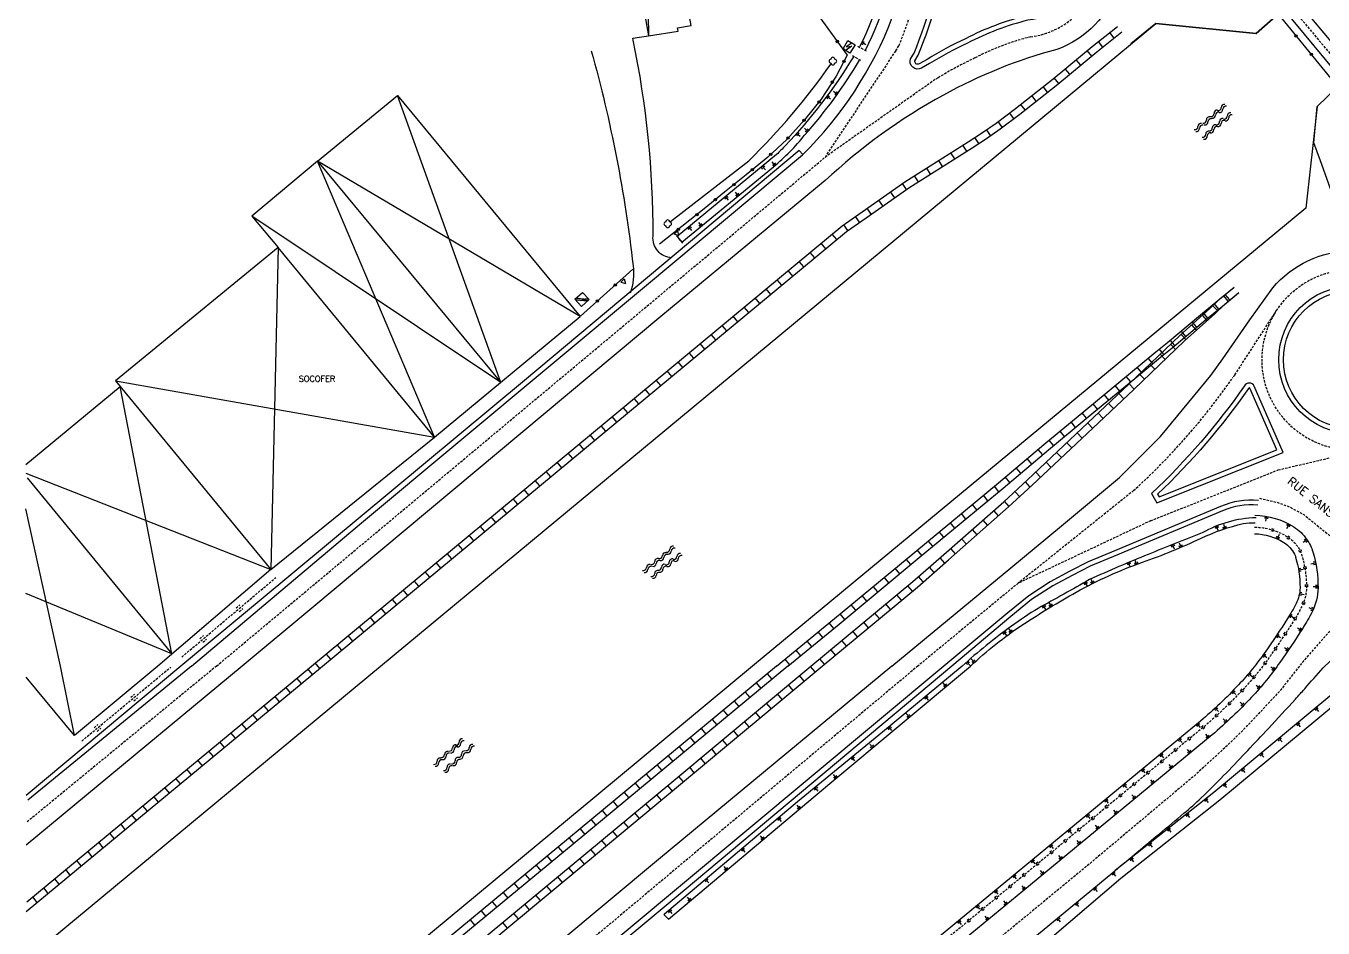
# Model space of a CAD drawing. Header units: millimetres. Extents: x 115000 to 116000, y 129000 to 130000.
# Drawn here: x 115014.9 to 115287.2, y 129445 to 129634.3 of the extents above; entities that cross this region are included whole.
import ezdxf
from ezdxf.enums import TextEntityAlignment as Align

# ---------------------------------------------------------------- set-up
doc = ezdxf.new("R2010")
doc.units = ezdxf.units.MM
doc.linetypes.add('DASHED', pattern=[0.75, 0.5, -0.25])
doc.layers.get('0').update_dxf_attribs({"linetype": 'CONTINUOUS'})
for name, color, linetype in [('21', 7, 'CONTINUOUS'), ('W0001', 6, 'DASHED'), ('W0008', 7, 'CONTINUOUS'), ('W0100', 7, 'CONTINUOUS'), ('W0112', 1, 'DASHED'), ('W0211', 2, 'CONTINUOUS'), ('W0220', 5, 'DASHED'), ('W0300', 7, 'CONTINUOUS'), ('W0310', 3, 'CONTINUOUS'), ('W0322', 7, 'CONTINUOUS'), ('W0471', 7, 'CONTINUOUS'), ('W0515', 5, 'CONTINUOUS'), ('W0700', 7, 'CONTINUOUS'), ('W0989', 7, 'CONTINUOUS'), ('W0991', 7, 'CONTINUOUS')]:
    doc.layers.add(name, color=color, linetype=linetype)
doc.styles.get("Standard").update_dxf_attribs({"font": 'romans.shx', "width": 0.85})

# ---------------------------------------------------------------- blocks, each defined once
blk = doc.blocks.new('t220o')
at = {"color": 0, "linetype": 'Continuous'}
for p, q in [((-0.25, 0.25), (0.25, 0.25)), ((-0.25, -0.25), (0.25, -0.25))]:
    blk.add_line(p, q, dxfattribs=at)
blk = doc.blocks.new('t211o')
at = {"color": 0, "linetype": 'Continuous'}
for p, q in [((-0.29, 0.5), (-0.29, 0)), ((0, 1), (0, 0)), ((0.29, 0.5), (0.29, 0))]:
    blk.add_line(p, q, dxfattribs=at)
blk = doc.blocks.new('TP06')
at = {"layer": 'W0220', "color": 0}
for p, q in [((-0.5, 0.5), (0.5, 0.5)), ((-0.5, -0.5), (0.5, -0.5))]:
    blk.add_line(p, q, dxfattribs=at)
blk = doc.blocks.new('TP12')
at = {"layer": 'W0515', "color": 0}
for centre, start, end in [((-0.5, 0.625), 216.8699, 323.1301), ((0.5, -0.125), 36.8699, 143.1301), ((0.5, -0.625), 36.8699, 143.1301), ((-0.5, 0.125), 216.8699, 323.1301)]:
    blk.add_arc(centre, 0.625, start, end, dxfattribs=at)
blk = doc.blocks.new('TP15')
at = {"color": 0}
for p, q in [((-0.29, 0.5), (-0.29, 0)), ((0, 1), (0, 0)), ((0.29, 0.5), (0.29, 0))]:
    blk.add_line(p, q, dxfattribs=at)
blk = doc.blocks.new('TP13')
at = {"layer": 'W0700', "color": 0}
blk.add_line((0, 0), (0, 1.5), dxfattribs=at)
blk = doc.blocks.new('OH01')
at = {"layer": 'W0322', "color": 0}
for radius in [0.25, 0.15]:
    blk.add_circle((0, 0), radius, dxfattribs=at)
blk = doc.blocks.new('TP09')
at = {"color": 2}
blk.add_line((0, -1), (0, 1), dxfattribs=at)
blk = doc.blocks.new('TP10')
at = {"layer": 'W0300', "color": 0}
for centre, start, end in [((-0.4, 0), 90, 270), ((0, 0.4), 0, 180), ((0.4, 0), 270, 90), ((0, -0.4), 180, 360)]:
    blk.add_arc(centre, 0.4, start, end, dxfattribs=at)
blk = doc.blocks.new('BI04')
at = {"layer": 'W0471', "color": 0}
for p, q in [((-1, -0.58), (0, 1.15)), ((0, 1.15), (1, -0.58)), ((-1, -0.58), (1, -0.58))]:
    blk.add_line(p, q, dxfattribs=at)
blk = doc.blocks.new('BB04')
at = {"layer": '21', "color": 0}
for p, q in [((0.45, 1.5), (-0.45, 0)), ((0.26, 1.3), (0.45, 1.5)), ((0.36, 1.24), (0.26, 1.3)), ((0.45, 1.5), (0.36, 1.24)), ((-0.45, 0), (0.45, 0)), ((0.45, 0), (-0.45, -1.5)), ((-0.45, -1.5), (-0.36, -1.24)), ((-0.26, -1.3), (-0.45, -1.5)), ((-0.36, -1.24), (-0.26, -1.3))]:
    blk.add_line(p, q, dxfattribs=at)

msp = doc.modelspace()

# ---------------------------------------------------------------- linework, layer by layer
at = {"layer": 'W0001'}
for points in [[(115145.37, 129707.4, -0.070641), (115196.23, 129709.66, -0.129332), (115243.57, 129682.46), (115314.28, 129597.81, -0.185621), (115328.57, 129563.63, -0.185621)], [(115197.48, 129629.05, -0.001113), (115197.49, 129629.07), (115198.17, 129630.19, 0.052911), (115204.49, 129652.56, -0.187716), (115212.53, 129665.93, -0.272368), (115228.89, 129668.01, -0.178105), (115240.69, 129653.57, -0.25223), (115235.36, 129636.63, -0.164244), (115225.79, 129632.06, 0.057616), (115214.08, 129627.6, 0.029868), (115206.35, 129623.41), (115205.74, 129623.07)], [(115268.66, 129561.08, 0.051028), (115268.14, 129560.4, -0.055911), (115247.41, 129536.82)], [(115202.12, 129500), (115053.01, 129375.07, -0.069673), (115015.07, 129351.37, -6.466445)]]:
    msp.add_lwpolyline(points, format="xyb", dxfattribs=at)
for points in [[(115182.7, 129606.82), (115197.48, 129629.05)], [(115205.74, 129623.07), (115182.7, 129606.82)], [(115054.92, 129500), (115182.7, 129606.82)], [(115268.66, 129561.08), (115277.4, 129574.58)], [(115277.76, 129541.16), (115297.64, 129545.8)], [(115250.98, 129530.48), (115277.76, 129541.16)], [(115247.41, 129536.82), (115223.19, 129517.39), (115202.12, 129500)], [(115250.98, 129530.48), (115223.19, 129517.39)], [(115054.92, 129500), (115015.03, 129467.19)]]:
    msp.add_lwpolyline(points, dxfattribs=at)
at = {"layer": 'W0001', "flags": 128}
for points in [[(115333.82, 129558.33), (115333.05, 129551.54), (115330.05, 129542.48), (115327.99, 129539.49), (115325.73, 129536.82), (115322.43, 129533.7), (115318.62, 129529.04), (115313.16, 129523.85), (115309.4, 129521.75), (115303.27, 129518.12), (115295.54, 129512.76), (115288.19, 129506.91), (115282.89, 129500.86), (115278.32, 129495.04), (115276.91, 129493.5), (115271.13, 129487.3), (115267.83, 129484.04), (115260.34, 129477.13), (115239, 129459.19), (115203.44, 129429.84), (115174.07, 129405.64), (115156.44, 129391.11), (115143.27, 129379.54), (115138.06, 129373.76), (115132.06, 129362.01), (115130.88, 129355.62), (115131.07, 129341.59), (115133.12, 129328.4), (115135.45, 129316.75), (115139.91, 129300.72)], [(115273.85, 129535.21), (115277.66, 129534.32), (115280.08, 129533.43), (115283.14, 129531.79), (115285.73, 129529.67), (115288.69, 129527.28), (115291.98, 129524.46), (115295.31, 129522.24), (115299.22, 129520.09)]]:
    msp.add_lwpolyline(points, dxfattribs=at)
at = {"layer": 'W0001'}
msp.add_circle((115293.33, 129564.27), 18.97, dxfattribs=at)
at = {"layer": 'W0008'}
for points in [[(115279.43, 129644.9, 0.39491), (115279.6, 129654.15), (115249.68, 129690.67), (115246.04, 129693.47), (115234.7, 129701.68), (115229.1, 129704.79), (115223.74, 129707.65), (115214.9, 129711.63), (115209.17, 129713.62), (115205.31, 129714.61), (115201.45, 129715.48), (115197.34, 129715.98), (115195.72, 129715.98, 0.973302), (115195.6, 129711.38, -0.090783), (115219.14, 129702.3, -0.083335), (115244.67, 129683.39), (115271.6, 129651.61), (115295.05, 129623.66), (115304.88, 129611.59), (115315.39, 129598.69, -0.140984), (115328.72, 129574.06, -0.04846), (115329.99, 129563.44, -0.04846)], [(115326.86, 129563.86, 0.12213), (115319.68, 129588.29, 0.030189), (115300.54, 129611.74), (115257.17, 129664.17), (115243.76, 129680, 0.134162), (115195.91, 129708.13), (115194.11, 129703.98), (115202.59, 129700.01), (115209.1, 129696.59), (115214.51, 129692.44), (115219.03, 129688.83), (115225.89, 129681.98), (115232.03, 129674.59), (115239.43, 129664.13), (115241.6, 129660.88, -0.485527), (115231.32, 129629.38, 0.061355), (115207.48, 129619.83, 0.06094), (115182.64, 129601.87), (115148.15, 129573.38), (115074.95, 129512.11), (115060.29, 129500)], [(115049.64, 129500), (115085.33, 129530.02), (115145.19, 129579.92), (115177.94, 129607.28, 0.106541), (115196.75, 129636.07, 0.123719), (115200, 129662.94, 0.129023), (115191.68, 129683.62, 0.068543), (115182.83, 129692.63, 0.091662), (115170.92, 129698.77, 0.039863), (115157.55, 129701.65, 0.066593), (115146.36, 129701.65), (115056.89, 129686.83), (115015.04, 129679.95)], [(115196.67, 129500), (115221.64, 129520.58), (115232.25, 129529.39), (115244.46, 129539.59), (115253.05, 129548.17), (115263.64, 129560.98), (115266.13, 129564.46), (115271.78, 129572.65), (115276.63, 129579.37, -0.22103), (115293.07, 129587.08), (115293.43, 129587.08), (115286.6, 129605.99), (115285.21, 129609.83), (115285.96, 129617.41), (115290.19, 129621.52)], [(115252.3, 129534.24), (115278.83, 129544.81), (115272.73, 129558.74, 0.59791), (115270.66, 129558.77, -0.05192), (115251.18, 129536.23)], [(115273.61, 129534.73, 0.130497), (115265.67, 129533.47), (115243.62, 129524.26), (115237.89, 129521.9), (115234.03, 129519.91), (115229.92, 129517.67), (115225.38, 129514.73), (115221.02, 129511.13), (115207.57, 129500)], [(115273.47, 129533.74, 0.130026), (115266.06, 129532.55), (115244.01, 129523.34), (115238.32, 129520.99), (115234.5, 129519.03), (115230.44, 129516.81), (115225.97, 129513.93), (115221.66, 129510.36), (115209.27, 129500)], [(115207.57, 129500), (115152.29, 129453.84), (115088.49, 129400.65), (115058.58, 129375.04, -0.070692), (115014.94, 129347.25, -0.06537)], [(115209.27, 129500), (115153.06, 129452.92), (115089.26, 129399.73), (115059.36, 129374.13, -0.072675), (115014.99, 129346.03, -0.070692)], [(115196.67, 129500), (115147.69, 129459.37), (115083.85, 129406.14), (115053.91, 129380.5, -0.06537), (115015.23, 129355.3, 4.954605)]]:
    msp.add_lwpolyline(points, format="xyb", dxfattribs=at)
for points in [[(115201.31, 129628.61, 0.053559), (115207.94, 129651.96, -0.187716), (115214.67, 129663.16, -0.267767), (115227.31, 129664.88, -0.172771), (115237.3, 129652.67, -0.247915), (115232.91, 129639.14, -0.168337), (115225.17, 129635.51, 0.058339), (115212.54, 129630.74, 0.029343), (115204.58, 129626.43), (115202.86, 129625.48, -0.699892), (115200.59, 129627.44)], [(115202.2, 129628.16, 0.053738), (115208.93, 129651.8, -0.187716), (115215.28, 129662.37, -0.266014), (115226.86, 129663.98, -0.170889), (115236.33, 129652.42, -0.24633), (115232.22, 129639.85, -0.169796), (115224.99, 129636.5, 0.058559), (115212.09, 129631.64, 0.029201), (115204.07, 129627.29), (115202.37, 129626.35, -0.657385), (115201.51, 129627.02)], [(115272.73, 129558.74, 0.59791), (115270.66, 129558.77, -0.05192), (115251.18, 129536.23), (115252.3, 129534.24), (115278.83, 129544.81)], [(115271.83, 129558.3, 0.617591), (115271.53, 129558.26, -0.05069), (115252.44, 129536.04), (115252.75, 129535.49), (115277.5, 129545.36)]]:
    msp.add_lwpolyline(points, format="xyb", close=True, dxfattribs=at)
for points in [[(115277.84, 129636.9), (115273.1, 129632.77), (115252.07, 129634.83), (115246.84, 129630.58)], [(115178.01, 129607.36), (115177.22, 129608.2), (115119.53, 129559.92), (115064.31, 129513.97), (115047.4, 129500)], [(115251.18, 129536.23), (115252.3, 129534.24)], [(115060.29, 129500), (115014.97, 129462.43)], [(115047.4, 129500), (115014.97, 129472.85)], [(115049.64, 129500), (115015.29, 129471.83)]]:
    msp.add_lwpolyline(points, dxfattribs=at)
at = {"layer": 'W0008', "flags": 128}
for points in [[(115272.84, 129531.64, -0.137666), (115281.01, 129529.22, -0.103623), (115283.8, 129526.53, -0.075153), (115285.02, 129523.98, -0.077012), (115286.11, 129516.38, -0.115723), (115284.88, 129511.38, -0.023879), (115282.9, 129507.91, -0.011105), (115278.12, 129500.77, -0.034941), (115272.18, 129493.45, -0.028724), (115263.89, 129485.55), (115224.16, 129452.78), (115188.46, 129423.35), (115147.39, 129389.52), (115145.03, 129387.58, 0.028513), (115143.18, 129385.87, 0.006479), (115135.6, 129377.81, 0.041944), (115133.6, 129375.22, 0.020459), (115130.19, 129369.45)], [(115195.01, 129417.02), (115243.01, 129456.67), (115243.5, 129457.08, 0.000758), (115252.84, 129464.82, 0.001377), (115257.97, 129469.1, 0.014875), (115261.59, 129472.33, 0.010883), (115266.3, 129477, 0.002528), (115270.82, 129481.72, 0.002622), (115275.13, 129486.31, 0.000755), (115275.7, 129486.92, 0.000076), (115281.37, 129493.08, 0.005306), (115283.31, 129495.22, 0.00262), (115287.16, 129499.62), (115290.11, 129502.41)]]:
    msp.add_lwpolyline(points, format="xyb", dxfattribs=at)
at = {"layer": 'W0008'}
for radius in [15.47, 14.47]:
    msp.add_circle((115293.33, 129564.27), radius, dxfattribs=at)
at = {"layer": 'W0100'}
for points in [[(115143.13, 129682.37), (115135.72, 129681.15), (115132.15, 129680.61), (115135, 129663.87), (115136.35, 129664.17), (115139.17, 129648.13), (115142.61, 129648.86), (115145.56, 129632.28), (115151.81, 129633.26), (115151.68, 129633.91), (115154.57, 129634.41), (115153.17, 129642), (115152.58, 129641.91), (115151.81, 129646.66), (115149.64, 129646.29), (115146.16, 129666.01), (115147.76, 129666.38), (115144.81, 129682.67), (115143.13, 129682.37)], [(115144.81, 129682.67), (115145.56, 129632.28)], [(115187.45, 129631.3), (115188.97, 129630.39), (115187.87, 129628.63), (115186.41, 129629.52), (115187.45, 129631.3)], [(115100.67, 129548.03), (115076.1, 129605.95), (115092.91, 129619.76), (115131.26, 129573.32)], [(115114.57, 129559.53), (115092.91, 129619.76)], [(115033.73, 129559.88), (115100.67, 129548.03), (115131.26, 129573.32), (115076.1, 129605.95), (115114.57, 129559.53), (115062.31, 129594.43), (115067.82, 129587.85), (115066.32, 129520.24)], [(115076.1, 129605.95), (115062.31, 129594.43)], [(115014.91, 129540.44), (115066.32, 129520.24), (115100.67, 129548.03), (115067.82, 129587.85), (115033.73, 129559.88), (115034.68, 129558.67)], [(115130.13, 129577.01), (115131.75, 129578.41), (115133.14, 129576.91), (115131.53, 129575.43), (115130.13, 129577.01)], [(115014.92, 129542.27), (115034.68, 129558.67), (115066.32, 129520.24), (115042.58, 129500)], [(115045.55, 129502.53), (115034.68, 129558.67)], [(115015.17, 129539.52), (115045.55, 129502.53), (115014.92, 129515.23)], [(115022.17, 129500), (115014.92, 129533.01)], [(115042.58, 129500), (115025.11, 129485.39), (115014.93, 129497.68)], [(115025.11, 129485.39), (115022.17, 129500)]]:
    msp.add_lwpolyline(points, dxfattribs=at)
at = {"layer": 'W0211'}
for points in [[(115191.1, 129629.22, 0.10226), (115198.1, 129654.13, 0.148735), (115192.17, 129680.03, 0.154191), (115175.44, 129695.43), (115174.94, 129694.44, -0.156856), (115190.95, 129679.24, -0.147943), (115196.45, 129652.91, -0.095908), (115189.88, 129629.93, -3.730513)], [(115188.58, 129627.82, -0.052742), (115174.29, 129609.19, -0.008165), (115172.48, 129607.35), (115151.61, 129590.15), (115152.61, 129588.94), (115171.83, 129604.78, 0.051842), (115178.36, 129611.41, 0.047793), (115189.86, 129627.11, -3.267307)], [(115273.1, 129531.12, 0.123273), (115261.81, 129527.94, 0.002006), (115250.47, 129523.43, 0.011013), (115238.14, 129518.15, -0.006778), (115227.35, 129512.1, 0.031064), (115216.45, 129504.3, 0.010794), (115211.4, 129500)], [(115213.18, 129500, -0.043929), (115224.16, 129508.7, -0.018232), (115235.38, 129515.51, -0.042418), (115249.26, 129521.78, 0.024852), (115261.59, 129526.84, -0.051383), (115270.39, 129529.91, -0.058728), (115272.95, 129530.06, -0.058728)]]:
    msp.add_lwpolyline(points, format="xyb", dxfattribs=at)
at = {"layer": 'W0211', "flags": 128}
for points in [[(115183.1, 129405.95), (115196.68, 129414.44), (115244.75, 129455.51), (115265.47, 129471.93), (115289.77, 129492.04), (115305.66, 129501.97), (115328.11, 129522.75, 0.016251), (115329.26, 129523.89, 0.002495), (115335.9, 129530.95, 0.011434), (115338.58, 129533.97, 0.004013), (115345.79, 129542.61, 0.051213), (115347.84, 129545.71, -0.002447), (115361.26, 129569.36)], [(115356.5, 129568.66), (115350.19, 129555.43), (115349.2, 129553.35, -0.022803), (115346.07, 129546.64, -0.051213), (115344.24, 129543.88, -0.004013), (115337.05, 129535.26, -0.011434), (115334.44, 129532.32, -0.002495), (115327.81, 129525.26, -0.016251), (115326.76, 129524.22), (115304.44, 129503.56), (115288.6, 129493.67), (115264.21, 129473.49), (115243.5, 129457.08)], [(115272.79, 129527.75, -0.137666), (115278.94, 129525.93, -0.128935), (115281.19, 129523.46, -0.02732), (115281.4, 129522.88, -0.077012), (115282.33, 129516.42, -0.115723), (115281.51, 129513.1, -0.023879), (115279.7, 129509.95, -0.011105), (115275.02, 129502.94, -0.034941), (115269.41, 129496.04, -0.028652), (115261.46, 129488.45), (115221.75, 129455.7), (115186.05, 129426.27)]]:
    msp.add_lwpolyline(points, format="xyb", dxfattribs=at)
at = {"layer": 'W0211'}
for points in [[(115211.4, 129500), (115194.7, 129486.11), (115176.84, 129471.5), (115148.91, 129447.96), (115148.81, 129447.88)], [(115149.77, 129446.87), (115183.66, 129475.34), (115213.18, 129500)], [(115148.81, 129447.88), (115149.77, 129446.87)]]:
    msp.add_lwpolyline(points, dxfattribs=at)
at = {"layer": 'W0220', "flags": 128}
msp.add_lwpolyline([(115272.81, 129529.15, -0.137666), (115279.69, 129527.12, -0.123495), (115282.24, 129524.41, -0.043606), (115282.7, 129523.27, -0.077012), (115283.68, 129516.41, -0.115723), (115282.71, 129512.48, -0.023879), (115280.84, 129509.22, -0.011105), (115276.13, 129502.17, -0.034941), (115270.4, 129495.11, -0.028678), (115262.33, 129487.41), (115222.62, 129454.66), (115186.91, 129425.23), (115138.14, 129383.62, 0.041955), (115131.76, 129377.9, 0.046263), (115128.28, 129373.48, 0.02132), (115125.98, 129369.55, 0.012132), (115122.45, 129362.5, 0.113308), (115119.54, 129349.08, 0.054623), (115122.13, 129332.35)], format="xyb", dxfattribs=at)
at = {"layer": 'W0220'}
for points in [[(115047.6, 129501.88), (115067.38, 129518.59)], [(115026.62, 129484.26), (115045.3, 129499.78)]]:
    msp.add_lwpolyline(points, dxfattribs=at)
at = {"layer": 'W0310'}
msp.add_lwpolyline([(115150.19, 129593.31), (115166.62, 129606.01, 0.04581), (115183.85, 129626.31, 4.235405)], format="xyb", dxfattribs=at)
at = {"layer": 'W0322'}
for points in [[(115201.94, 129705.09), (115207.1, 129702.94), (115213.78, 129699.84), (115220.67, 129696.26), (115226.93, 129692.53), (115232.82, 129687.91), (115238.45, 129682.71), (115243.71, 129677.4), (115248.92, 129671.52), (115255.12, 129664.17), (115261.17, 129656.97), (115277.22, 129637.48), (115291.31, 129620.25)], [(115130.47, 129692.86), (115163.27, 129698.43), (115173.06, 129647.83), (115187.27, 129628.21), (115184.99, 129623.78), (115181.84, 129618.93), (115178.34, 129614.65), (115174.63, 129610.51), (115170.63, 129606.8), (115166.05, 129603.09), (115161.55, 129599.45), (115157.26, 129595.95), (115147.9, 129588.53)], [(115131.32, 129573.44), (115142.31, 129583.31)]]:
    msp.add_lwpolyline(points, dxfattribs=at)
at = {"layer": 'W0515'}
for points in [[(115089.31, 129500), (115252.07, 129634.83), (115273.1, 129632.77), (115277.84, 129636.9)], [(115290.19, 129621.52), (115285.96, 129617.41), (115283.55, 129596.07), (115167.39, 129500)], [(115014.91, 129438.26), (115089.31, 129500)], [(115167.39, 129500), (115134.71, 129472.85), (115087.94, 129433.99), (115041.27, 129395.35), (115015.03, 129427.02)]]:
    msp.add_lwpolyline(points, dxfattribs=at)
at = {"layer": 'W0700'}
for points in [[(115074.84, 129500), (115186.25, 129592.38), (115190.4, 129595.31), (115199.41, 129601.61), (115212.7, 129610), (115215.67, 129611.97), (115218.53, 129613.94), (115222.59, 129617), (115230.55, 129623.26), (115238.73, 129630.04), (115244.03, 129634.24)], [(115077.19, 129500), (115187.17, 129591.19), (115191.26, 129594.08), (115200.24, 129600.36), (115213.52, 129608.74), (115216.51, 129610.73), (115219.41, 129612.73), (115223.5, 129615.82), (115231.49, 129622.1), (115239.67, 129628.88), (115244.96, 129633.06)], [(115179.68, 129500), (115201.06, 129517.73), (115207.59, 129523.39), (115220.16, 129534.49), (115225.1, 129539.05), (115237.81, 129551.02), (115246.43, 129559.13), (115257.08, 129569.34), (115263.43, 129575.02), (115265.53, 129577.05), (115268.51, 129579.53)], [(115172.48, 129500), (115184.62, 129509.95), (115201.45, 129523.91), (115219.06, 129538.45), (115228.57, 129546.5), (115236.93, 129553.45), (115246.73, 129561.5), (115252.08, 129565.97), (115254.52, 129567.91), (115261.46, 129573.73), (115265.1, 129576.7), (115268.45, 129579.47)], [(115174.84, 129500), (115185.57, 129508.8), (115202.4, 129522.76), (115220.02, 129537.3), (115229.54, 129545.35), (115237.89, 129552.29), (115247.69, 129560.34), (115253.03, 129564.81), (115255.47, 129566.75), (115262.42, 129572.57), (115266.06, 129575.55), (115269.41, 129578.31)], [(115182.03, 129500), (115202.03, 129516.58), (115208.57, 129522.26), (115221.17, 129533.38), (115226.12, 129537.96), (115238.84, 129549.92), (115247.46, 129558.05), (115258.1, 129568.24), (115264.46, 129573.92), (115266.53, 129575.94), (115269.47, 129578.38)], [(115014.98, 129448.48), (115077.19, 129500)], [(115015.07, 129450.5), (115074.84, 129500)]]:
    msp.add_lwpolyline(points, dxfattribs=at)
for points in [[(115172.48, 129500), (115128.79, 129463.78), (115090.09, 129431.78), (115051.05, 129398.43), (115040.33, 129389.07, -0.054463), (115014.94, 129371.38, -3.569108)], [(115174.84, 129500), (115129.74, 129462.63), (115091.05, 129430.63), (115052.03, 129397.29), (115041.32, 129387.94, -0.055145), (115014.98, 129369.67, -0.054463)], [(115015.03, 129366.74, 0.049396), (115039.27, 129382.24), (115068.25, 129406.67), (115109.09, 129441.27), (115150.51, 129475.64), (115179.68, 129500)], [(115015.06, 129365.07, 0.050492), (115040.22, 129381.07), (115069.21, 129405.53), (115110.06, 129440.12), (115151.47, 129474.49), (115182.03, 129500)]]:
    msp.add_lwpolyline(points, format="xyb", dxfattribs=at)
at = {"layer": 'W0989'}
for points in [[(115150.45, 129585.65, -0.423513), (115146.53, 129590.24, 0.053353), (115142.35, 129631.33), (115142.31, 129631.73), (115145.56, 129632.28)], [(115133.58, 129629.08, -0.039602), (115142.35, 129584.01, -0.111676), (115141.72, 129578.23, 8.431547)]]:
    msp.add_lwpolyline(points, format="xyb", dxfattribs=at)

# ---------------------------------------------------------------- block references
at = {"layer": 'W0100'}
for p, xscale, yscale, zscale, rotation in [((115187.65, 129630), 1.323195008648327, 0.3899470439064316, 1.323195008648327, 8.444275406692832), ((115131.63, 129576.93), 2.57110152579844, 0.2567787284351652, 2.57110152579844, 165.42144287218)]:
    msp.add_blockref('BB04', p, dxfattribs=dict(at, xscale=xscale, yscale=yscale, zscale=zscale, rotation=rotation))
at = {"layer": 'W0112'}
for p, rotation in [((115190.4, 129629.58), 240.9841418365131), ((115189.27, 129627.55), 60.22330682784726), ((115152.13, 129589.52), 39.80504526417234)]:
    msp.add_blockref('TP09', p, dxfattribs=dict(at, rotation=rotation))
at = {"layer": 'W0211'}
for name, p, rotation in [('TP15', (115190.33, 129630.83), 243.9849312846796), ('TP15', (115185.25, 129620.04), 54.50438864571061), ('TP15', (115182.98, 129619.53), 233.4056260523151), ('TP15', (115179.06, 129612.2), 48.88960002649804), ('TP15', (115176.67, 129611.78), 228.2711520300755), ('TP15', (115169.47, 129604.87), 219.498001690382), ('TP15', (115172.12, 129605.02), 39.97419809959015), ('TP15', (115161.75, 129598.51), 219.498001690382), ('TP15', (115164.41, 129598.66), 39.49583363285645), ('TP15', (115156.69, 129592.3), 39.49583363285645), ('TP15', (115154.04, 129592.15), 219.498001690382), ('t211o', (115275.36, 129531.4), 169.9768172484161), ('TP15', (115264.79, 129529.38), 201.9042744204435), ('TP15', (115266.57, 129528.83), 18.39206498601212), ('t211o', (115280.07, 129529.77), 151.8118294368099), ('TP15', (115255.59, 129525.48), 201.7018633620928), ('TP15', (115257.36, 129524.94), 23.17151651638942), ('t211o', (115277.51, 129526.7), 335.6607276351974), ('t211o', (115283.8, 129526.53), 124.1659398114106), ('TP15', (115248.03, 129521.34), 20.28401091726684), ('TP15', (115246.32, 129521.73), 202.7525284076204), ('t211o', (115282.04, 129520.13), 279.3717899286134), ('t211o', (115285.61, 129521.68), 101.5397747722533), ('TP15', (115237.21, 129517.62), 209.9135743571758), ('TP15', (115238.87, 129517.36), 26.65939022229637), ('t211o', (115286.11, 129516.71), 90.11959233734702), ('t211o', (115282.2, 129515.15), 259.5770369493059), ('TP15', (115228.49, 129512.73), 208.6576281662145), ('TP15', (115230.14, 129512.47), 31.09824246142763), ('t211o', (115285.11, 129511.86), 65.64243350783258), ('t211o', (115280.13, 129510.63), 238.7011962519936), ('TP15', (115220.17, 129507.2), 216.6675537183102), ('TP15', (115221.75, 129507.05), 35.44511364263968), ('t211o', (115277.41, 129506.44), 236.2175488314237), ('t211o', (115282.64, 129507.51), 57.34366749995952), ('t211o', (115279.89, 129503.34), 55.86279363566696), ('TP15', (115212.41, 129500.89), 221.141295403157), ('TP15', (115213.98, 129500.75), 42.62011389583458), ('t211o', (115274.57, 129502.32), 234.2498557604173), ('t211o', (115271.5, 129498.38), 229.7535454824548), ('t211o', (115277.02, 129499.25), 53.3435915620446), ('TP15', (115208.01, 129495.69), 39.87371028525254), ('t211o', (115273.89, 129495.35), 49.09959595461529), ('TP15', (115203.71, 129493.61), 219.7482516993348), ('t211o', (115268.13, 129494.69), 225.8212909131821), ('t211o', (115270.49, 129491.69), 45.52824557327675), ('TP15', (115200.34, 129489.28), 39.87371028525254), ('t211o', (115264.55, 129491.2), 222.8377130258385), ('t211o', (115285.62, 129491.21), 219.6099616638316), ('TP15', (115196.02, 129487.21), 219.7482516993348), ('t211o', (115260.79, 129487.9), 219.5145308377215), ('t211o', (115266.9, 129488.21), 42.65790313228156), ('t211o', (115281.77, 129488.02), 219.6099616638869), ('t211o', (115256.93, 129484.72), 219.5145308377215), ('t211o', (115263.13, 129484.92), 39.51453083728273), ('t211o', (115277.92, 129484.83), 219.6099616636765), ('TP15', (115192.67, 129482.87), 39.87371028525254), ('t211o', (115253.08, 129481.54), 219.5145308377098), ('t211o', (115259.27, 129481.74), 39.51453083728273), ('t211o', (115274.07, 129481.64), 219.6099616637873), ('TP15', (115188.29, 129480.87), 219.2860321607614), ('t211o', (115255.42, 129478.56), 39.51453083727743), ('TP15', (115184.99, 129476.45), 39.87371028525254), ('t211o', (115249.22, 129478.36), 219.5145308377098), ('t211o', (115251.56, 129475.38), 39.51453083728273), ('t211o', (115270.21, 129478.46), 219.6099616638427), ('TP15', (115180.55, 129474.54), 219.2860321607614), ('t211o', (115245.36, 129475.18), 219.5145308377098), ('t211o', (115266.36, 129475.27), 219.6099616636323), ('TP15', (115177.33, 129470.03), 40.0335583473344), ('t211o', (115241.51, 129472), 219.5145308377098), ('t211o', (115247.7, 129472.2), 39.51453083728916), ('t211o', (115262.48, 129472.12), 218.3955535711341), ('TP15', (115172.86, 129468.15), 220.1222014092505), ('t211o', (115237.65, 129468.81), 219.5145308377151), ('t211o', (115243.84, 129469.01), 39.51453083728916), ('t211o', (115258.56, 129469.01), 218.3955535710663), ('t211o', (115233.79, 129465.63), 219.5145308377151), ('t211o', (115239.99, 129465.83), 39.51453083728916), ('t211o', (115254.64, 129465.91), 218.3955535709986), ('TP15', (115169.67, 129463.59), 40.0335583473344), ('t211o', (115229.94, 129462.45), 219.5145308377151), ('t211o', (115236.13, 129462.65), 39.51453083728916), ('t211o', (115250.72, 129462.8), 218.3955535711896), ('TP15', (115165.21, 129461.7), 220.1222014092505), ('t211o', (115232.27, 129459.47), 39.51453083728916), ('t211o', (115246.81, 129459.69), 218.3955535708629), ('TP15', (115162.02, 129457.16), 40.0335583473344), ('t211o', (115226.08, 129459.27), 219.5145308377151), ('t211o', (115228.42, 129456.29), 39.51453083728387), ('TP15', (115157.57, 129455.26), 220.1222014092505), ('t211o', (115222.22, 129456.09), 219.5145308377151), ('t211o', (115243.01, 129456.67), 219.5586907874513), ('TP15', (115154.36, 129450.73), 40.0335583473344), ('t211o', (115218.36, 129452.91), 219.4975914153651), ('t211o', (115224.56, 129453.11), 39.51453083728916), ('t211o', (115239.16, 129453.49), 219.5586907875719), ('TP15', (115149.92, 129448.81), 220.1222014092505), ('t211o', (115214.51, 129449.73), 219.4975914153715), ('t211o', (115220.7, 129449.93), 39.49759141550177), ('t211o', (115235.3, 129450.3), 219.5586907876319), ('t211o', (115210.65, 129446.55), 219.4975914153715), ('t211o', (115216.84, 129446.75), 39.49759141549534), ('t211o', (115231.45, 129447.12), 219.5586907874524)]:
    msp.add_blockref(name, p, dxfattribs=dict(at, rotation=rotation))
at = {"layer": 'W0220'}
for name, p, rotation in [('t220o', (115276.5, 129528.58), 343.0063695364454), ('t220o', (115279.88, 129526.99), 325.5598801762688), ('t220o', (115282.34, 129524.2), 295.1423923698989), ('t220o', (115283.34, 129520.6), 280.0195963536701), ('t220o', (115283.68, 129516.87), 270.5336756457169), ('TP06', (115059.74, 129512.14), 40.18974554986278), ('t220o', (115283.04, 129513.2), 248.065884972813), ('t220o', (115281.27, 129509.9), 238.6531467596963), ('TP06', (115052.1, 129505.68), 40.18974554986278), ('t220o', (115279.24, 129506.75), 236.6000779109725), ('t220o', (115277.15, 129503.64), 235.4751759960759), ('t220o', (115274.98, 129500.58), 233.2118675993566), ('t220o', (115272.64, 129497.64), 229.9095623001653), ('t220o', (115270.15, 129494.84), 226.7155845754709), ('TP06', (115037.61, 129493.39), 39.72978407515698), ('t220o', (115267.53, 129492.16), 224.5088421544934), ('t220o', (115264.8, 129489.59), 222.3020997335158), ('TP06', (115029.92, 129487), 39.72978407515698), ('t220o', (115261.98, 129487.12), 219.5145308374925), ('t220o', (115259.08, 129484.74), 219.5145308374925), ('t220o', (115256.19, 129482.35), 219.5145308374925), ('t220o', (115253.3, 129479.96), 219.5145308374925), ('t220o', (115250.4, 129477.58), 219.5145308374925), ('t220o', (115247.51, 129475.19), 219.5145308374925), ('t220o', (115241.73, 129470.42), 219.5145308374925), ('t220o', (115244.62, 129472.81), 219.5145308374925), ('t220o', (115238.83, 129468.03), 219.5145308374925), ('t220o', (115235.94, 129465.65), 219.5145308374925), ('t220o', (115233.05, 129463.26), 219.5145308374925), ('t220o', (115230.15, 129460.88), 219.5145308374925), ('t220o', (115227.26, 129458.49), 219.5145308374925), ('t220o', (115224.37, 129456.1), 219.5145308374925), ('t220o', (115218.58, 129451.33), 219.4975914152685), ('t220o', (115221.47, 129453.72), 219.4975914152685), ('t220o', (115215.69, 129448.95), 219.4975914152685), ('t220o', (115212.79, 129446.56), 219.4975914152685)]:
    msp.add_blockref(name, p, dxfattribs=dict(at, rotation=rotation))
at = {"layer": 'W0300'}
for p in [(115184.28, 129626.95), (115149.62, 129592.81)]:
    msp.add_blockref('TP10', p, dxfattribs=at)
at = {"layer": 'W0322'}
for p, rotation in [((115185.2, 129631.06), 305.9259947979446), ((115281.51, 129632.23), 309.2875759229778), ((115284.68, 129628.36), 309.2875759229778), ((115186.6, 129626.9), 242.6702916332785), ((115184.18, 129622.53), 237.061006504593), ((115181.4, 129618.38), 230.7263982048763), ((115178.23, 129614.52), 228.0853785264351), ((115174.89, 129610.79), 228.0853785264351), ((115171.24, 129607.37), 222.8420435585453), ((115167.4, 129604.18), 219.0576592374116), ((115163.51, 129601.03), 218.9548374299966), ((115159.63, 129597.88), 219.2011395101491), ((115155.74, 129594.74), 218.4098071529146), ((115151.82, 129591.63), 218.4098071529146), ((115138.59, 129579.97), 41.90453860715545), ((115134.87, 129576.63), 41.90453860715545)]:
    msp.add_blockref('OH01', p, dxfattribs=dict(at, rotation=rotation))
at = {"layer": 'W0471', "xscale": 0.5, "yscale": 0.5, "zscale": 0.5}
for p, rotation in [((115151.48, 129590.81), 340.6171940772444), ((115140.33, 129580.68), 342.9180357505197)]:
    msp.add_blockref('BI04', p, dxfattribs=dict(at, rotation=rotation))
at = {"layer": 'W0515'}
for p, rotation in [((115265.96, 129617.03), 40.29338912996797), ((115262.85, 129614.4), 40.29338912996797), ((115264.44, 129615.79), 40.29338912996797), ((115265.61, 129614.06), 40.29338912996797), ((115267.2, 129615.23), 40.29338912996797), ((115261.07, 129613.04), 40.29338912996797), ((115262.71, 129611.43), 40.29338912996797), ((115264.09, 129612.75), 40.29338912996797), ((115150.2, 129524.32), 37.51402839832964), ((115147.03, 129521.73), 37.51402839832964), ((115148.66, 129522.97), 37.51402839832964), ((115150.1, 129521.68), 37.51402839832964), ((115151.69, 129522.78), 37.51402839832964), ((115145.29, 129520.47), 37.51402839832964), ((115147.03, 129519.23), 37.51402839832964), ((115148.47, 129520.53), 37.51402839832964), ((115105.98, 129483.86), 40.69879567540287), ((115102.92, 129481.25), 40.69879567540287), ((115104.61, 129482.63), 40.69879567540287), ((115106.52, 129481.33), 40.69879567540287), ((115108.13, 129482.71), 40.69879567540287), ((115101.37, 129479.83), 40.69879567540287), ((115103.46, 129478.57), 40.69879567540287), ((115105.14, 129479.95), 40.69879567540287)]:
    msp.add_blockref('TP12', p, dxfattribs=dict(at, rotation=rotation))
at = {"layer": 'W0700'}
for p, rotation in [((115243.31, 129631.75), 38.35917684274339), ((115238.62, 129628.01), 39.63150705381162), ((115240.96, 129629.89), 38.35917684274339), ((115236.31, 129626.09), 39.63150705381162), ((115231.69, 129622.27), 39.63150705381162), ((115234, 129624.18), 39.63150705381162), ((115229.34, 129620.41), 38.18448337032294), ((115224.62, 129616.7), 38.18448337032294), ((115226.98, 129618.55), 38.18448337032294), ((115222.24, 129614.87), 37.05726923900045), ((115217.39, 129611.34), 34.55776161941208), ((115219.85, 129613.06), 37.05726923900045), ((115214.9, 129609.66), 33.65590085945554), ((115209.85, 129606.43), 32.24226499072498), ((115212.39, 129608.03), 32.24226499072498), ((115204.78, 129603.22), 32.24226499072498), ((115207.32, 129604.82), 32.24226499072498), ((115202.24, 129601.62), 32.24226499072498), ((115197.26, 129598.28), 34.95728492546159), ((115199.72, 129600), 34.95728492546159), ((115192.34, 129594.84), 34.95728492546159), ((115194.8, 129596.56), 34.95728492546159), ((115189.89, 129593.12), 35.23756400571614), ((115185.11, 129589.49), 39.66442955827095), ((115187.44, 129591.38), 35.23756400571614), ((115182.8, 129587.58), 39.66442955827095), ((115180.5, 129585.66), 39.66442955827095), ((115175.88, 129581.83), 39.66442955827095), ((115178.19, 129583.75), 39.66442955827095), ((115173.57, 129579.92), 39.66442955827095), ((115168.95, 129576.09), 39.66442955827095), ((115171.26, 129578), 39.66442955827095), ((115267.27, 129576.55), 39.76921649593772), ((115267.61, 129576.83), 39.55990689152021), ((115166.64, 129574.17), 39.66442955827095), ((115262.97, 129573.03), 39.25317193089906), ((115265.07, 129574.52), 44.10794485317962), ((115265.29, 129574.92), 39.25317193089906), ((115162.02, 129570.34), 39.66442955827095), ((115164.33, 129572.26), 39.66442955827095), ((115260.62, 129570.49), 41.76732056051837), ((115260.67, 129571.1), 39.96983359407758), ((115262.85, 129572.49), 41.76732056051837), ((115159.71, 129568.43), 39.66442955827095), ((115258.38, 129568.49), 41.76732056051837), ((115258.37, 129569.18), 39.96983359407758), ((115157.4, 129566.51), 39.66442955827095), ((115253.73, 129565.37), 38.505162492928), ((115256.07, 129567.25), 39.96983359407758), ((115256.2, 129566.43), 43.7870635895355), ((115152.78, 129562.68), 39.66442955827095), ((115155.09, 129564.6), 39.66442955827095), ((115251.42, 129563.46), 39.89999346787488), ((115251.87, 129562.28), 43.7870635895355), ((115254.04, 129564.35), 43.7870635895355), ((115150.47, 129560.77), 39.66442955827095), ((115246.81, 129559.62), 39.41074955924958), ((115249.12, 129561.54), 39.89999346787488), ((115249.71, 129560.2), 43.7870635895355), ((115145.85, 129556.94), 39.66442955827095), ((115148.16, 129558.85), 39.66442955827095), ((115244.49, 129557.71), 39.41074955924958), ((115247.54, 129558.12), 43.7870635895355), ((115143.54, 129555.02), 39.66442955827095), ((115239.86, 129553.9), 39.41074955924958), ((115242.17, 129555.81), 39.41074955924958), ((115243.18, 129554.01), 43.29069816960878), ((115245.36, 129556.07), 43.29069816960878), ((115138.93, 129551.19), 39.66442955827095), ((115141.24, 129553.11), 39.66442955827095), ((115237.54, 129552), 39.71337574945663), ((115240.99, 129551.95), 43.29069816960878), ((115136.62, 129549.28), 39.66442955827095), ((115235.23, 129550.08), 39.71337574945663), ((115238.81, 129549.9), 43.26173190803505), ((115134.31, 129547.36), 39.66442955827095), ((115230.62, 129546.25), 39.71337574945663), ((115232.92, 129548.16), 39.71337574945663), ((115234.44, 129545.78), 43.26173190803505), ((115236.62, 129547.84), 43.26173190803505), ((115129.69, 129543.53), 39.66442955827095), ((115132, 129545.45), 39.66442955827095), ((115228.32, 129544.32), 40.2556763026499), ((115232.25, 129543.73), 43.26173190803505), ((115127.38, 129541.62), 39.66442955827095), ((115223.74, 129540.44), 40.2556763026499), ((115226.03, 129542.38), 40.2556763026499), ((115230.07, 129541.67), 43.26173190803505), ((115122.76, 129537.79), 39.66442955827095), ((115125.07, 129539.7), 39.66442955827095), ((115221.45, 129538.5), 40.2556763026499), ((115227.88, 129539.62), 43.26173190803505), ((115120.45, 129535.87), 39.66442955827095), ((115219.15, 129536.58), 39.53030897188318), ((115223.49, 129535.53), 42.76054306532363), ((115225.7, 129537.56), 42.76054306532363), ((115118.14, 129533.96), 39.66442955827095), ((115214.52, 129532.76), 39.53030897188318), ((115216.84, 129534.67), 39.53030897188318), ((115221.29, 129533.49), 42.76054306532363), ((115113.52, 129530.13), 39.66442955827095), ((115115.83, 129532.04), 39.66442955827095), ((115212.21, 129530.85), 39.53030897188318), ((115216.79, 129529.52), 41.42374723569895), ((115219.04, 129531.5), 41.42374723569895), ((115111.21, 129528.21), 39.66442955827095), ((115207.58, 129527.03), 39.53030897188318), ((115209.89, 129528.94), 39.53030897188318), ((115214.55, 129527.53), 41.42374723569895), ((115106.59, 129524.38), 39.66442955827095), ((115108.9, 129526.3), 39.66442955827095), ((115205.27, 129525.12), 39.53030897188318), ((115212.3, 129525.55), 41.42374723569895), ((115104.29, 129522.47), 39.66442955827095), ((115200.64, 129521.3), 39.67216590694382), ((115202.95, 129523.21), 39.53030897188318), ((115207.79, 129521.58), 40.95921358028268), ((115210.05, 129523.56), 41.42374723569895), ((115099.67, 129518.64), 39.66442955827095), ((115101.98, 129520.56), 39.66442955827095), ((115198.33, 129519.38), 39.67216590694382), ((115205.53, 129519.62), 40.95921358028268), ((115097.36, 129516.73), 39.66442955827095), ((115196.02, 129517.47), 39.67216590694382), ((115203.26, 129517.65), 40.95921358028268), ((115095.05, 129514.81), 39.66442955827095), ((115191.41, 129513.64), 39.67216590694382), ((115193.72, 129515.55), 39.67216590694382), ((115198.67, 129513.79), 39.66921272178656), ((115200.97, 129515.71), 39.66921272178656), ((115090.43, 129510.98), 39.66442955827095), ((115092.74, 129512.9), 39.66442955827095), ((115189.1, 129511.72), 39.67216590694382), ((115196.36, 129511.88), 39.66921272178656), ((115088.12, 129509.07), 39.66442955827095), ((115184.47, 129507.9), 39.34449507702428), ((115186.79, 129509.8), 39.67216590694382), ((115191.74, 129508.05), 39.66921272178656), ((115194.05, 129509.96), 39.66921272178656), ((115083.5, 129505.24), 39.66442955827095), ((115085.81, 129507.15), 39.66442955827095), ((115182.15, 129505.99), 39.34449507702428), ((115189.43, 129506.13), 39.66921272178656), ((115081.19, 129503.32), 39.66442955827095), ((115177.51, 129502.19), 39.34449507702428), ((115179.83, 129504.09), 39.34449507702428), ((115184.81, 129502.3), 39.66921272178656), ((115187.12, 129504.22), 39.66921272178656), ((115076.57, 129499.49), 39.66442955827095), ((115078.88, 129501.41), 39.66442955827095), ((115175.19, 129500.29), 39.34449507702428), ((115182.5, 129500.39), 39.66921272178656), ((115075.05, 129498.23), 39.63267670417923), ((115170.52, 129498.38), 219.6586009819237), ((115178.23, 129496.83), 39.84971299930799), ((115180.53, 129498.75), 39.84971299930799), ((115070.43, 129494.4), 39.63267670417923), ((115072.74, 129496.32), 39.63267670417923), ((115168.21, 129496.46), 219.6586009819237), ((115175.93, 129494.9), 39.84971299930799), ((115068.12, 129492.49), 39.63267670417923), ((115163.59, 129492.63), 219.6586009819237), ((115165.9, 129494.55), 219.6586009819237), ((115173.62, 129492.98), 39.84971299930799), ((115063.5, 129488.66), 39.63267670417923), ((115065.81, 129490.57), 39.63267670417923), ((115161.28, 129490.72), 219.6586009819237), ((115169.02, 129489.14), 39.84971299930799), ((115171.32, 129491.06), 39.84971299930799), ((115061.18, 129486.75), 39.63267670417923), ((115158.97, 129488.8), 219.6586009819237), ((115166.71, 129487.21), 39.84971299930799), ((115058.87, 129484.83), 39.63267670417923), ((115154.35, 129484.97), 219.6586009819237), ((115156.66, 129486.89), 219.6586009819237), ((115162.11, 129483.37), 39.84971299930799), ((115164.41, 129485.29), 39.84971299930799), ((115054.25, 129481.01), 39.63267670417923), ((115056.56, 129482.92), 39.63267670417923), ((115152.04, 129483.06), 219.6586009819237), ((115159.81, 129481.45), 39.84971299930799), ((115051.94, 129479.09), 39.63267670417923), ((115147.42, 129479.23), 219.6586009819237), ((115149.73, 129481.14), 219.6586009819237), ((115157.5, 129479.53), 39.84971299930799), ((115047.32, 129475.27), 39.63267670417923), ((115049.63, 129477.18), 39.63267670417923), ((115145.11, 129477.32), 219.6586009819237), ((115152.9, 129475.68), 39.84971299930799), ((115155.2, 129477.6), 39.84971299930799), ((115045.01, 129473.35), 39.63267670417923), ((115140.49, 129473.49), 219.6586009819237), ((115142.8, 129475.4), 219.6586009819237), ((115150.59, 129473.76), 39.69235579882508), ((115040.39, 129469.52), 39.63267670417923), ((115042.7, 129471.44), 39.63267670417923), ((115138.18, 129471.57), 219.6586009819237), ((115145.97, 129469.93), 39.69235579882508), ((115148.28, 129471.84), 39.69235579882508), ((115038.08, 129467.61), 39.63267670417923), ((115135.87, 129469.66), 219.6586009819237), ((115143.67, 129468.01), 39.69235579882508), ((115035.77, 129465.7), 39.63267670417923), ((115131.26, 129465.83), 219.6586009819237), ((115133.56, 129467.74), 219.6586009819237), ((115139.05, 129464.18), 39.69235579882508), ((115141.36, 129466.1), 39.69235579882508), ((115031.15, 129461.87), 39.63267670417923), ((115033.46, 129463.78), 39.63267670417923), ((115128.95, 129463.91), 219.6586009819237), ((115136.74, 129462.26), 39.69235579882508), ((115028.84, 129459.96), 39.63267670417923), ((115124.32, 129460.09), 219.5880363986317), ((115126.63, 129462), 219.5880363986317), ((115134.43, 129460.35), 39.69235579882508), ((115024.22, 129456.13), 39.63267670417923), ((115026.53, 129458.04), 39.63267670417923), ((115122.01, 129458.18), 219.5880363986317), ((115129.81, 129456.52), 39.69235579882508), ((115132.12, 129458.43), 39.69235579882508), ((115021.91, 129454.22), 39.63267670417923), ((115117.39, 129454.35), 219.5880363986317), ((115119.7, 129456.27), 219.5880363986317), ((115127.51, 129454.6), 39.69235579882508), ((115019.6, 129452.3), 39.63267670417923), ((115115.07, 129452.44), 219.5880363986317), ((115122.89, 129450.77), 39.69235579882508), ((115125.2, 129452.68), 39.69235579882508), ((115017.29, 129450.39), 39.63267670417923), ((115112.76, 129450.53), 219.5880363986317), ((115120.58, 129448.85), 39.69235579882508), ((115108.14, 129446.71), 219.5880363986317), ((115110.45, 129448.62), 219.5880363986317), ((115115.96, 129445.02), 39.69235579882508), ((115118.27, 129446.94), 39.69235579882508)]:
    msp.add_blockref('TP13', p, dxfattribs=dict(at, rotation=rotation))

# ---------------------------------------------------------------- texts
at = {"layer": 'W0989'}
msp.add_text('RUE SANS NOM', height=1.75, rotation=321.12, dxfattribs=at).set_placement((115287.13, 129533.48), align=Align.MIDDLE)
at = {"layer": 'W0991'}
msp.add_text('SOCOFER', height=1.25, dxfattribs=at).set_placement((115076, 129560.28), align=Align.MIDDLE)

doc.saveas('drawing.dxf')
